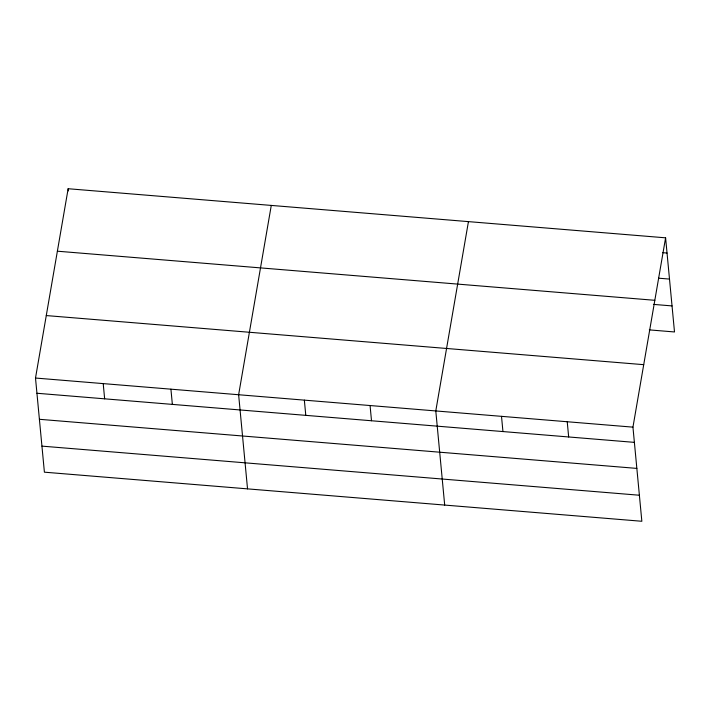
<?xml version="1.0" encoding="UTF-8"?>
<svg xmlns="http://www.w3.org/2000/svg" width="710" height="710" viewBox="0 0 710 710"><rect width="100%" height="100%" fill="white"/><g stroke="black" fill="none" stroke-linecap="round" stroke-linejoin="round"><path stroke-width="1.06" d="M665.598 237.823L632.947 427.145L641.849 521.273L44.402 472.177L35.5 378.039L68.151 188.727L665.598 237.823L674.5 331.961L649.304 329.884M271.282 205.421L238.631 394.742L247.533 488.87M468.44 221.626L435.789 410.939L444.691 505.076M662.661 252.68L667.036 253.044M658.552 278.187L669.503 279.083M57.377 251.198L654.824 300.303M653.422 304.386L672.042 305.912M46.274 315.568L643.721 364.674M35.5 378.039L632.947 427.145M36.938 393.26L634.385 442.365M39.396 419.299L636.852 468.405M41.934 446.128L639.39 495.234M567.228 421.749L568.666 436.961M501.509 416.344L502.946 431.556M370.07 405.543L371.507 420.755M304.35 400.138L305.788 415.359M170.924 389.178L172.361 404.389M103.207 383.604L104.645 398.825M68.151 188.727L68.355 190.901"/></g></svg>
